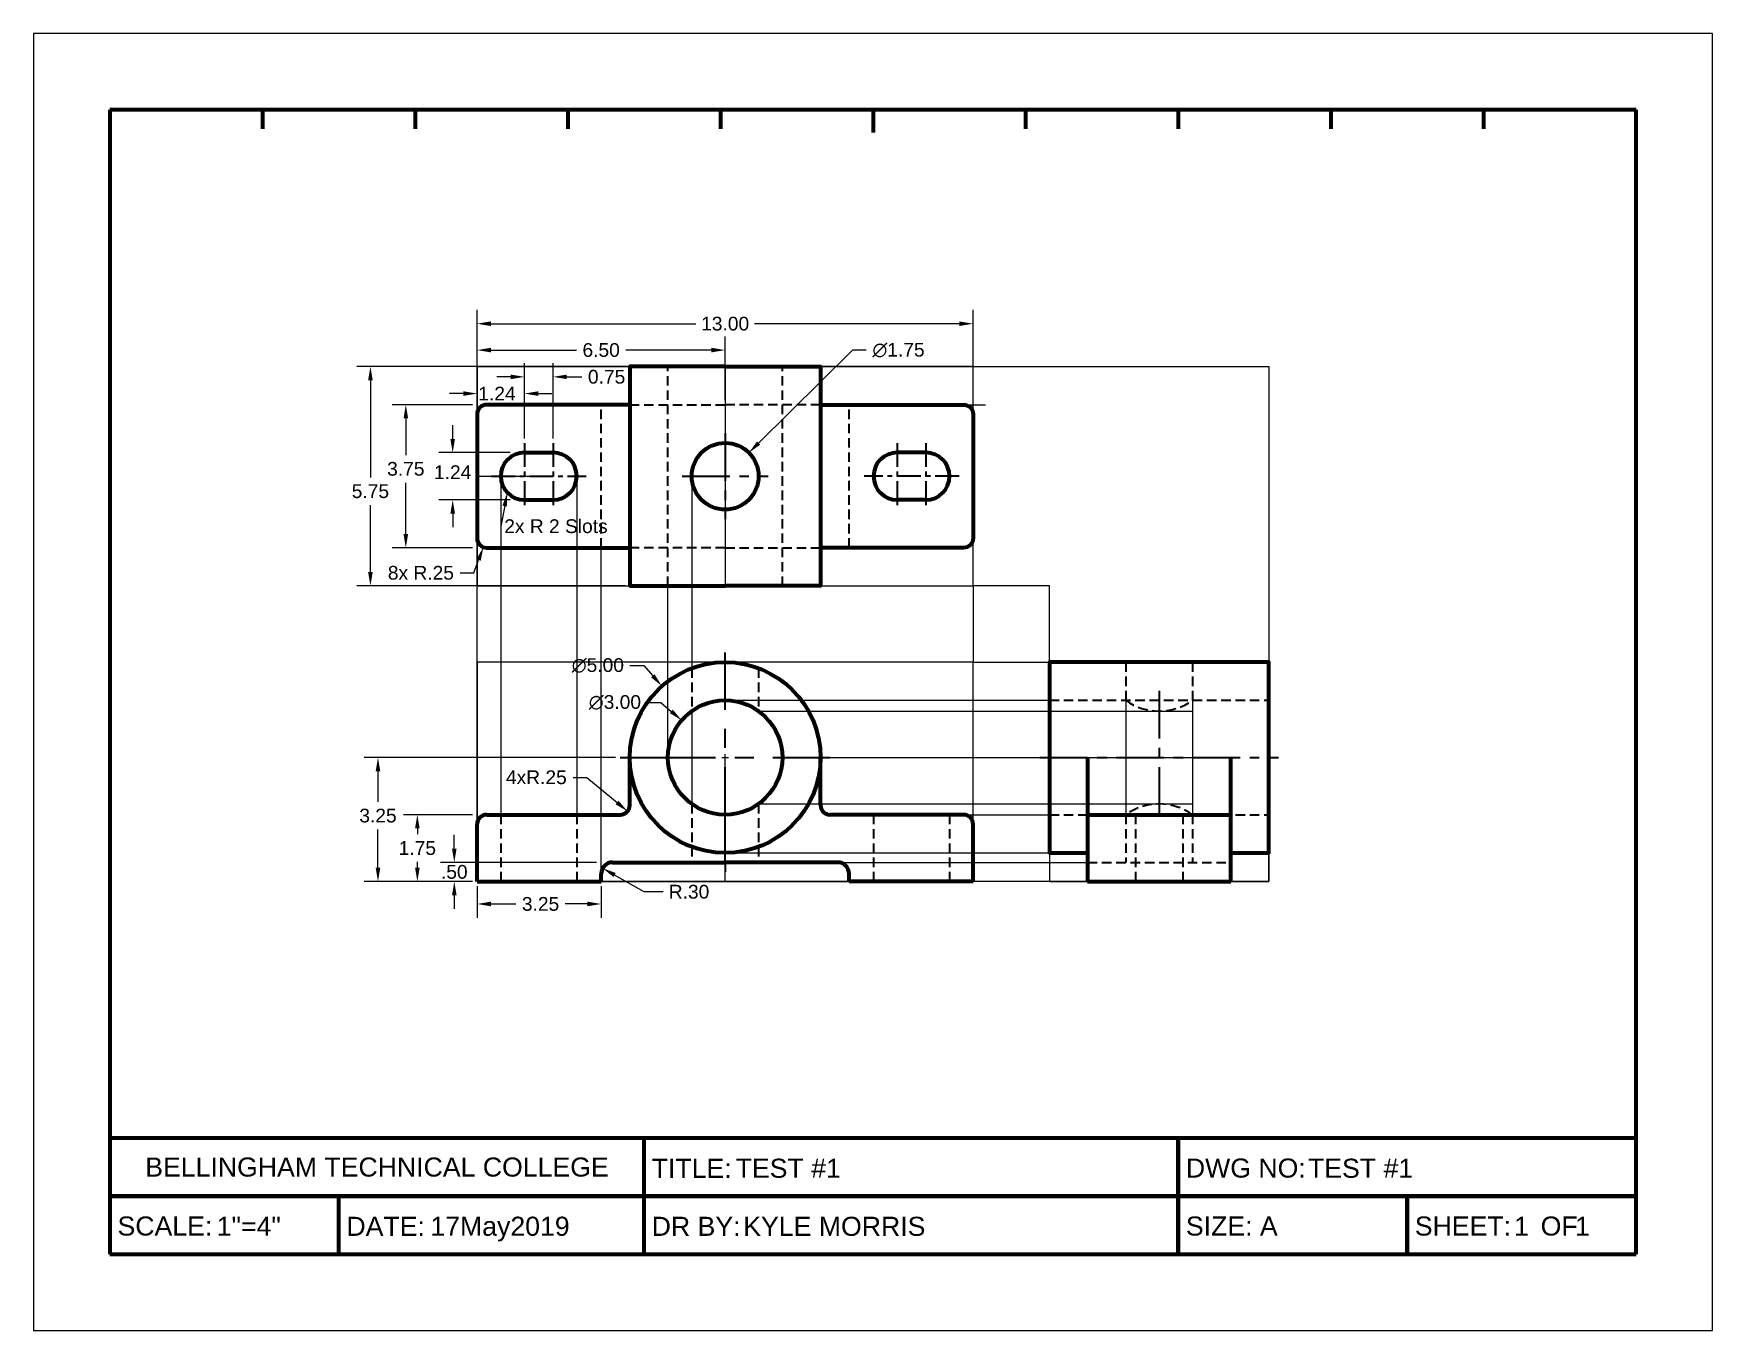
# Model space of a CAD drawing. Header units: inches. Extents: x 0 to 44, y 0 to 34.
import ezdxf
from ezdxf import colors
from ezdxf.entities.mleader import LeaderData, LeaderLine
from ezdxf.enums import TextEntityAlignment as Align
from ezdxf.math import Vec2, Vec3

# ---------------------------------------------------------------- set-up
doc = ezdxf.new("R2010")
doc.units = ezdxf.units.IN
doc.header["$MEASUREMENT"] = 0
doc.linetypes.add('CENTER', pattern=[2, 1.25, -0.25, 0.25, -0.25])
doc.linetypes.add('HIDDEN', pattern=[0.375, 0.25, -0.125])
for name, color, linetype, lineweight in [('Center', 4, 'CENTER', 35), ('Hidden', 1, 'HIDDEN', 35), ('Object', 7, 'Continuous', 70), ('TitleBox', 7, 'Continuous', 70)]:
    doc.layers.add(name, color=color, linetype=linetype, lineweight=lineweight)
doc.layers.add('Construction', color=253, linetype='Continuous', plot=False)
doc.layers.add('Dimensions', color=7, linetype='Continuous')
doc.layers.add('TitleText', color=7, linetype='Continuous')
doc.styles.get("Standard").update_dxf_attribs({"font": 'arial.ttf'})
doc.dimstyles.get("Standard").update_dxf_attribs({"dimtxt": 0.18, "dimasz": 0.18, "dimexe": 0.18, "dimexo": 0.0625, "dimgap": 0.09, "dimtad": 0, "dimtih": 1, "dimtoh": 1, "dimzin": 0, "dimdsep": 46, "dimtxsty": 'Standard', "dimcen": 0.09, "dimadec": 0, "dimazin": 0, "dimtfac": 1, "dimtofl": 0, "dimtmove": 0, "dimatfit": 3, "dimfxl": 1, "dimtolj": 1, "dimtzin": 0, "dimarcsym": 0})

# ---------------------------------------------------------------- blocks, each defined once
blk = doc.blocks.new('TitleAAlt')
at = {"layer": 'Construction'}
blk.add_lwpolyline([(0, 0), (11, 0), (11, 8.5), (0, 8.5)], close=True, dxfattribs=at)
at = {"layer": 'TitleBox'}
for p, q in [((10.5, 8), (0.5, 8)), ((0.5, 8), (0.5, 0.5)), ((10.5, 0.5), (10.5, 8)), ((10.5, 1.26), (0.5, 1.26)), ((4, 0.5), (4, 1.26)), ((7.5, 0.88), (7.5, 1.26)), ((7.5, 1.26), (7.5, 0.5)), ((10.5, 0.88), (0.5, 0.88)), ((0.5, 0.88), (10.5, 0.88)), ((2, 0.5), (2, 0.88)), ((7.5, 0.5), (7.5, 0.88)), ((9, 0.5), (9, 0.88)), ((9, 0.88), (9, 0.5)), ((0.5, 0.5), (10.5, 0.5)), ((0.5, 0.5), (10.5, 0.5))]:
    blk.add_line(p, q, dxfattribs=at)
at = {"layer": 'TitleText', "char_height": 0.125}
for s, width, insert, attachment_point in [('BELLINGHAM TECHNICAL COLLEGE', 3.5, (2.25, 1.07), 5), ('TITLE:', 3.5, (4.05, 1), 7), ('DWG NO:', 3, (7.55, 1), 7), ('SCALE:', 1.5, (0.55, 0.62), 7), ('DATE:', 2, (2.05, 0.62), 7), ('DR BY:', 3.5, (4.05, 0.62), 7), ('SIZE: A', 1.5, (7.55, 0.62), 7), ('SHEET:    OF', 1.5, (9.05, 0.62), 7)]:
    blk.add_mtext_dynamic_manual_height_columns(s, width=width, gutter_width=1, heights=[0], dxfattribs=dict(at, insert=insert, attachment_point=attachment_point))
at = {"layer": 'TitleText'}
for tag, p in [('TITLE', (4.6, 0.963)), ('DWGNO', (8.35, 0.963)), ('SCALE', (1.2, 0.583)), ('SHT', (9.7, 0.583)), ('SHTS', (10.1, 0.583))]:
    blk.add_attdef(tag, text='', height=0.125, dxfattribs=at).set_placement(p, align=Align.BOTTOM_LEFT)
at = {"layer": 'TitleText', "flags": 8}
blk.add_attdef('DATE', text='', height=0.125, dxfattribs=at).set_placement((2.6, 0.583), align=Align.BOTTOM_LEFT)
blk.add_attdef('NAME', (4.65, 0.62), '', height=0.125, dxfattribs=at)
blk = doc.blocks.new('*D5')
at = {"layer": 'Defpoints', "color": 0, "transparency": 16777216}
for p in [(16.468, 16.892), (19.782, 13.148)]:
    blk.add_point(p, dxfattribs=at)
at = {"layer": 'Dimensions', "color": 0, "lineweight": -2, "transparency": 16777216}
for p, q in [((15.631, 17.432), (15.991, 17.432)), ((15.991, 17.432), (16.23, 17.162)), ((18.035, 15.02), (18.215, 15.02)), ((18.125, 14.93), (18.125, 15.11))]:
    blk.add_line(p, q, dxfattribs=at)
at = {"layer": 'Dimensions', "color": 0, "transparency": 16777216}
blk.add_solid([(16.275, 17.202), (16.185, 17.122), (16.468, 16.892)], dxfattribs=at)
at = {"layer": 'Dimensions', "color": 0, "transparency": 16777216, "insert": (14.789, 17.432), "char_height": 0.36, "attachment_point": 5}
blk.add_mtext('\\A1;∅5.00', dxfattribs=at)
blk = doc.blocks.new('*D6')
at = {"layer": 'Defpoints', "color": 0, "transparency": 16777216}
for p in [(16.986, 15.996), (19.264, 14.044)]:
    blk.add_point(p, dxfattribs=at)
at = {"layer": 'Dimensions', "color": 0, "lineweight": -2, "transparency": 16777216}
for p, q in [((16.079, 16.464), (16.439, 16.464)), ((16.439, 16.464), (16.713, 16.23)), ((18.035, 15.02), (18.215, 15.02)), ((18.125, 14.93), (18.125, 15.11))]:
    blk.add_line(p, q, dxfattribs=at)
at = {"layer": 'Dimensions', "color": 0, "transparency": 16777216}
blk.add_solid([(16.752, 16.276), (16.674, 16.185), (16.986, 15.996)], dxfattribs=at)
at = {"layer": 'Dimensions', "color": 0, "transparency": 16777216, "insert": (15.236, 16.464), "char_height": 0.36, "attachment_point": 5}
blk.add_mtext('\\A1;∅3.00', dxfattribs=at)
blk = doc.blocks.new('*D7')
at = {"layer": 'Defpoints', "color": 0, "transparency": 16777216}
for p in [(14.875, 12.27), (11.026, 11.77), (11.625, 11.77)]:
    blk.add_point(p, dxfattribs=at)
at = {"layer": 'Dimensions', "color": 0, "lineweight": -2, "transparency": 16777216}
for p, q in [((11.026, 12.63), (11.026, 12.99)), ((14.755, 12.27), (10.666, 12.27)), ((11.505, 11.77), (10.666, 11.77)), ((11.026, 11.41), (11.026, 11.05))]:
    blk.add_line(p, q, dxfattribs=at)
at = {"layer": 'Dimensions', "color": 0, "transparency": 16777216}
for points in [[(10.966, 12.63), (11.086, 12.63), (11.026, 12.27)], [(10.966, 11.41), (11.086, 11.41), (11.026, 11.77)]]:
    blk.add_solid(points, dxfattribs=at)
at = {"layer": 'Dimensions', "color": 0, "transparency": 16777216, "insert": (11.026, 12.02), "char_height": 0.36, "attachment_point": 5}
blk.add_mtext('\\A1;.50', dxfattribs=at)
blk = doc.blocks.new('*D8')
at = {"layer": 'Defpoints', "color": 0, "transparency": 16777216}
for p in [(10.058, 13.52), (11.625, 13.52), (11.625, 11.77)]:
    blk.add_point(p, dxfattribs=at)
at = {"layer": 'Dimensions', "color": 0, "lineweight": -2, "transparency": 16777216}
for p, q in [((11.505, 13.52), (9.698, 13.52)), ((10.058, 13.16), (10.058, 13.009)), ((10.058, 12.13), (10.058, 12.281)), ((11.505, 11.77), (9.698, 11.77))]:
    blk.add_line(p, q, dxfattribs=at)
at = {"layer": 'Dimensions', "color": 0, "transparency": 16777216}
for points in [[(9.998, 13.16), (10.118, 13.16), (10.058, 13.52)], [(9.998, 12.13), (10.118, 12.13), (10.058, 11.77)]]:
    blk.add_solid(points, dxfattribs=at)
at = {"layer": 'Dimensions', "color": 0, "transparency": 16777216, "insert": (10.058, 12.645), "char_height": 0.36, "attachment_point": 5}
blk.add_mtext('\\A1;1.75', dxfattribs=at)
blk = doc.blocks.new('*D9')
at = {"layer": 'Defpoints', "color": 0, "transparency": 16777216}
for p in [(15.375, 15.02), (9.026, 11.77), (11.625, 11.77)]:
    blk.add_point(p, dxfattribs=at)
at = {"layer": 'Dimensions', "color": 0, "lineweight": -2, "transparency": 16777216}
for p, q in [((15.255, 15.02), (8.666, 15.02)), ((9.026, 14.66), (9.026, 13.859)), ((9.026, 12.13), (9.026, 13.131)), ((11.505, 11.77), (8.666, 11.77))]:
    blk.add_line(p, q, dxfattribs=at)
at = {"layer": 'Dimensions', "color": 0, "transparency": 16777216}
for points in [[(8.966, 14.66), (9.086, 14.66), (9.026, 15.02)], [(8.966, 12.13), (9.086, 12.13), (9.026, 11.77)]]:
    blk.add_solid(points, dxfattribs=at)
at = {"layer": 'Dimensions', "color": 0, "transparency": 16777216, "insert": (9.026, 13.495), "char_height": 0.36, "attachment_point": 5}
blk.add_mtext('\\A1;3.25', dxfattribs=at)
blk = doc.blocks.new('*D11')
at = {"layer": 'Defpoints', "color": 0, "transparency": 16777216}
for p in [(15.175, 11.97), (15.436, 11.821)]:
    blk.add_point(p, dxfattribs=at)
at = {"layer": 'Dimensions', "color": 0, "lineweight": -2, "transparency": 16777216}
for p, q in [((16, 11.5), (15.227, 11.94)), ((16.5, 11.5), (16, 11.5))]:
    blk.add_line(p, q, dxfattribs=at)
at = {"layer": 'Dimensions', "color": 0, "transparency": 16777216}
blk.add_solid([(15.257, 11.992), (15.197, 11.888), (14.914, 12.119)], dxfattribs=at)
at = {"layer": 'Dimensions', "color": 0, "transparency": 16777216, "insert": (17.179, 11.5), "char_height": 0.36, "attachment_point": 5}
blk.add_mtext('\\A1;R.30', dxfattribs=at)
blk = doc.blocks.new('*D12')
at = {"layer": 'Defpoints', "color": 0, "transparency": 16777216}
for p in [(15.183, 13.93), (15.375, 13.77)]:
    blk.add_point(p, dxfattribs=at)
at = {"layer": 'Dimensions', "color": 0, "lineweight": -2, "transparency": 16777216}
for p, q in [((14.14, 14.5), (14.5, 14.5)), ((14.5, 14.5), (15.291, 13.84))]:
    blk.add_line(p, q, dxfattribs=at)
at = {"layer": 'Dimensions', "color": 0, "transparency": 16777216}
blk.add_solid([(15.329, 13.887), (15.252, 13.794), (15.567, 13.61)], dxfattribs=at)
at = {"layer": 'Dimensions', "color": 0, "transparency": 16777216, "insert": (13.177, 14.5), "char_height": 0.36, "attachment_point": 5}
blk.add_mtext('\\A1;4xR.25', dxfattribs=at)
blk = doc.blocks.new('*D13')
at = {"layer": 'Defpoints', "color": 0, "transparency": 16777216}
for p in [(11.625, 11.77), (14.875, 11.77), (14.875, 11.18)]:
    blk.add_point(p, dxfattribs=at)
at = {"layer": 'Dimensions', "color": 0, "lineweight": -2, "transparency": 16777216}
for p, q in [((11.625, 11.65), (11.625, 10.82)), ((14.875, 11.65), (14.875, 10.82)), ((11.985, 11.18), (12.638, 11.18)), ((14.515, 11.18), (13.936, 11.18))]:
    blk.add_line(p, q, dxfattribs=at)
at = {"layer": 'Dimensions', "color": 0, "transparency": 16777216}
for points in [[(11.985, 11.24), (11.985, 11.12), (11.625, 11.18)], [(14.515, 11.24), (14.515, 11.12), (14.875, 11.18)]]:
    blk.add_solid(points, dxfattribs=at)
at = {"layer": 'Dimensions', "color": 0, "transparency": 16777216, "insert": (13.287, 11.18), "char_height": 0.36, "attachment_point": 5}
blk.add_mtext('\\A1;3.25', dxfattribs=at)
blk = doc.blocks.new('*D14')
at = {"layer": 'Defpoints', "color": 0, "transparency": 16777216}
for p in [(24.625, 26.393), (11.625, 24.27), (24.625, 24.27)]:
    blk.add_point(p, dxfattribs=at)
at = {"layer": 'Dimensions', "color": 0, "lineweight": -2, "transparency": 16777216}
for p, q in [((11.625, 24.39), (11.625, 26.753)), ((24.625, 24.39), (24.625, 26.753)), ((11.985, 26.393), (17.355, 26.393)), ((24.265, 26.393), (18.895, 26.393))]:
    blk.add_line(p, q, dxfattribs=at)
at = {"layer": 'Dimensions', "color": 0, "transparency": 16777216}
for points in [[(11.985, 26.453), (11.985, 26.333), (11.625, 26.393)], [(24.265, 26.453), (24.265, 26.333), (24.625, 26.393)]]:
    blk.add_solid(points, dxfattribs=at)
at = {"layer": 'Dimensions', "color": 0, "transparency": 16777216, "insert": (18.125, 26.393), "char_height": 0.36, "attachment_point": 5}
blk.add_mtext('\\A1;13.00', dxfattribs=at)
blk = doc.blocks.new('*D15')
at = {"layer": 'Defpoints', "color": 0, "transparency": 16777216}
for p in [(12.615, 23.015), (10.984, 21.775), (12.615, 21.775)]:
    blk.add_point(p, dxfattribs=at)
at = {"layer": 'Dimensions', "color": 0, "lineweight": -2, "transparency": 16777216}
for p, q in [((10.984, 23.375), (10.984, 23.735)), ((12.495, 23.015), (10.624, 23.015)), ((12.495, 21.775), (10.624, 21.775)), ((10.984, 21.415), (10.984, 21.055))]:
    blk.add_line(p, q, dxfattribs=at)
at = {"layer": 'Dimensions', "color": 0, "transparency": 16777216}
for points in [[(10.924, 23.375), (11.044, 23.375), (10.984, 23.015)], [(10.924, 21.415), (11.044, 21.415), (10.984, 21.775)]]:
    blk.add_solid(points, dxfattribs=at)
at = {"layer": 'Dimensions', "color": 0, "transparency": 16777216, "insert": (10.984, 22.5), "char_height": 0.36, "attachment_point": 5}
blk.add_mtext('\\A1;1.24', dxfattribs=at)
blk = doc.blocks.new('*D16')
at = {"layer": 'Defpoints', "color": 0, "transparency": 16777216}
for p in [(11.625, 24.561), (11.625, 24.27), (12.865, 23.265)]:
    blk.add_point(p, dxfattribs=at)
at = {"layer": 'Dimensions', "color": 0, "lineweight": -2, "transparency": 16777216}
for p, q in [((11.625, 24.39), (11.625, 24.921)), ((12.865, 23.385), (12.865, 24.921)), ((11.265, 24.561), (10.905, 24.561)), ((13.225, 24.561), (13.585, 24.561))]:
    blk.add_line(p, q, dxfattribs=at)
at = {"layer": 'Dimensions', "color": 0, "transparency": 16777216}
for points in [[(11.265, 24.621), (11.265, 24.501), (11.625, 24.561)], [(13.225, 24.621), (13.225, 24.501), (12.865, 24.561)]]:
    blk.add_solid(points, dxfattribs=at)
at = {"layer": 'Dimensions', "color": 0, "transparency": 16777216, "insert": (12.145, 24.561), "char_height": 0.36, "attachment_point": 5}
blk.add_mtext('\\A1;1.24', dxfattribs=at)
blk = doc.blocks.new('*D17')
at = {"layer": 'Defpoints', "color": 0, "transparency": 16777216}
for p in [(12.865, 25), (12.865, 23.265), (13.615, 23.265)]:
    blk.add_point(p, dxfattribs=at)
at = {"layer": 'Dimensions', "color": 0, "lineweight": -2, "transparency": 16777216}
for p, q in [((12.865, 23.385), (12.865, 25.36)), ((13.615, 23.385), (13.615, 25.36)), ((12.505, 25), (12.145, 25)), ((13.975, 25), (14.369, 25))]:
    blk.add_line(p, q, dxfattribs=at)
at = {"layer": 'Dimensions', "color": 0, "transparency": 16777216}
for points in [[(12.505, 25.06), (12.505, 24.94), (12.865, 25)], [(13.975, 25.06), (13.975, 24.94), (13.615, 25)]]:
    blk.add_solid(points, dxfattribs=at)
at = {"layer": 'Dimensions', "color": 0, "transparency": 16777216, "insert": (15.018, 25), "char_height": 0.36, "attachment_point": 5}
blk.add_mtext('\\A1;0.75', dxfattribs=at)
blk = doc.blocks.new('*D18')
at = {"layer": 'Defpoints', "color": 0, "transparency": 16777216}
for p in [(11.625, 25.702), (11.625, 24.27), (18.125, 24.27)]:
    blk.add_point(p, dxfattribs=at)
at = {"layer": 'Dimensions', "color": 0, "lineweight": -2, "transparency": 16777216}
for p, q in [((11.625, 24.39), (11.625, 26.062)), ((18.125, 24.39), (18.125, 26.062)), ((11.985, 25.702), (14.227, 25.702)), ((17.765, 25.702), (15.523, 25.702))]:
    blk.add_line(p, q, dxfattribs=at)
at = {"layer": 'Dimensions', "color": 0, "transparency": 16777216}
for points in [[(11.985, 25.762), (11.985, 25.642), (11.625, 25.702)], [(17.765, 25.762), (17.765, 25.642), (18.125, 25.702)]]:
    blk.add_solid(points, dxfattribs=at)
at = {"layer": 'Dimensions', "color": 0, "transparency": 16777216, "insert": (14.875, 25.702), "char_height": 0.36, "attachment_point": 5}
blk.add_mtext('\\A1;6.50', dxfattribs=at)
blk = doc.blocks.new('*D19')
at = {"layer": 'Defpoints', "color": 0, "transparency": 16777216}
for p in [(18.747, 23.011), (17.503, 21.779)]:
    blk.add_point(p, dxfattribs=at)
at = {"layer": 'Dimensions', "color": 0, "lineweight": -2, "transparency": 16777216}
for p, q in [((21.464, 25.7), (19.003, 23.264)), ((21.824, 25.7), (21.464, 25.7)), ((18.125, 22.305), (18.125, 22.485)), ((18.035, 22.395), (18.215, 22.395))]:
    blk.add_line(p, q, dxfattribs=at)
at = {"layer": 'Dimensions', "color": 0, "transparency": 16777216}
blk.add_solid([(18.961, 23.306), (19.045, 23.221), (18.747, 23.011)], dxfattribs=at)
at = {"layer": 'Dimensions', "color": 0, "transparency": 16777216, "insert": (22.669, 25.7), "char_height": 0.36, "attachment_point": 5}
blk.add_mtext('\\A1;∅1.75', dxfattribs=at)
blk = doc.blocks.new('*D20')
at = {"layer": 'Defpoints', "color": 0, "transparency": 16777216}
for p in [(11.875, 20.77), (11.788, 20.536)]:
    blk.add_point(p, dxfattribs=at)
at = {"layer": 'Dimensions', "color": 0, "lineweight": -2, "transparency": 16777216}
for p, q in [((11.178, 19.861), (11.538, 19.861)), ((11.538, 19.861), (11.663, 20.198))]:
    blk.add_line(p, q, dxfattribs=at)
at = {"layer": 'Dimensions', "color": 0, "transparency": 16777216}
blk.add_solid([(11.607, 20.219), (11.719, 20.177), (11.788, 20.536)], dxfattribs=at)
at = {"layer": 'Dimensions', "color": 0, "transparency": 16777216, "insert": (10.151, 19.861), "char_height": 0.36, "attachment_point": 5}
blk.add_mtext('\\A1;8x R.25', dxfattribs=at)
blk = doc.blocks.new('*D21')
at = {"layer": 'Defpoints', "color": 0, "transparency": 16777216}
for p in [(9.756, 24.27), (11.625, 24.27), (11.625, 20.519)]:
    blk.add_point(p, dxfattribs=at)
at = {"layer": 'Dimensions', "color": 0, "lineweight": -2, "transparency": 16777216}
for p, q in [((11.505, 24.27), (9.396, 24.27)), ((9.756, 23.91), (9.756, 22.951)), ((9.756, 20.879), (9.756, 22.223)), ((11.505, 20.519), (9.396, 20.519))]:
    blk.add_line(p, q, dxfattribs=at)
at = {"layer": 'Dimensions', "color": 0, "transparency": 16777216}
for points in [[(9.696, 23.91), (9.816, 23.91), (9.756, 24.27)], [(9.696, 20.879), (9.816, 20.879), (9.756, 20.519)]]:
    blk.add_solid(points, dxfattribs=at)
at = {"layer": 'Dimensions', "color": 0, "transparency": 16777216, "insert": (9.756, 22.587), "char_height": 0.36, "attachment_point": 5}
blk.add_mtext('\\A1;3.75', dxfattribs=at)
blk = doc.blocks.new('*D22')
at = {"layer": 'Defpoints', "color": 0, "transparency": 16777216}
for p in [(8.828, 25.27), (15.625, 25.27), (15.625, 19.52)]:
    blk.add_point(p, dxfattribs=at)
at = {"layer": 'Dimensions', "color": 0, "lineweight": -2, "transparency": 16777216}
for p, q in [((15.505, 25.27), (8.468, 25.27)), ((8.828, 24.91), (8.828, 22.363)), ((8.828, 19.88), (8.828, 21.637)), ((15.505, 19.52), (8.468, 19.52))]:
    blk.add_line(p, q, dxfattribs=at)
at = {"layer": 'Dimensions', "color": 0, "transparency": 16777216}
for points in [[(8.768, 24.91), (8.888, 24.91), (8.828, 25.27)], [(8.768, 19.88), (8.888, 19.88), (8.828, 19.52)]]:
    blk.add_solid(points, dxfattribs=at)
at = {"layer": 'Dimensions', "color": 0, "transparency": 16777216, "insert": (8.828, 22), "char_height": 0.36, "attachment_point": 5}
blk.add_mtext('\\A1;5.75', dxfattribs=at)

msp = doc.modelspace()

# ---------------------------------------------------------------- linework, layer by layer
at = {"layer": 'Center'}
for p, q in [((18.125, 23.52), (18.125, 21.27)), ((17, 22.395), (19.25, 22.395)), ((29.5, 16.77), (29.5, 13.27)), ((26.375, 15.02), (32.625, 15.02)), ((18.125, 12.27), (18.125, 12.02))]:
    msp.add_line(p, q, dxfattribs=at)
at = {"layer": 'Center', "ltscale": 0.5}
for p, q in [((12.865, 23.265), (12.865, 21.525)), ((13.615, 23.265), (13.615, 21.525)), ((22.635, 23.265), (22.635, 21.525)), ((23.385, 23.265), (23.385, 21.525)), ((11.995, 22.395), (14.485, 22.395)), ((24.255, 22.395), (21.765, 22.395))]:
    msp.add_line(p, q, dxfattribs=at)
at = {"layer": 'Center', "ltscale": 2}
for p, q in [((18.125, 12.27), (18.125, 17.77)), ((15.375, 15.02), (20.875, 15.02))]:
    msp.add_line(p, q, dxfattribs=at)
at = {"layer": 'Center'}
for p in [(6, 32), (10, 32), (14, 32), (18, 32), (22, 32), (26, 32), (30, 32), (34, 32), (38, 32)]:
    msp.add_point(p, dxfattribs=at)
at = {"layer": 'Construction'}
for p, q in [((18.125, 25.27), (18.125, 19.52)), ((24.375, 24.27), (24.952, 24.27)), ((12.245, 22.395), (12.245, 13.52)), ((14.235, 22.395), (14.235, 13.52)), ((17.25, 22.395), (17.25, 17.362)), ((11.625, 19.52), (11.625, 20.52)), ((14.875, 11.77), (14.875, 20.52)), ((18.125, 19.52), (15.625, 19.52)), ((16.625, 15.02), (16.625, 19.52)), ((18.125, 19.52), (20.625, 19.52)), ((28.625, 17.52), (30.375, 17.52)), ((18.125, 16.52), (26.625, 16.52)), ((28.625, 16.52), (28.625, 13.52)), ((30.375, 16.52), (30.375, 13.52)), ((17.25, 16.238), (17.25, 13.802)), ((19, 16.238), (28.625, 16.238)), ((28.625, 16.238), (30.375, 16.238)), ((18.125, 11.77), (18.125, 15.02)), ((20.875, 15.02), (26.625, 15.02)), ((27.625, 15.02), (31.375, 15.02)), ((19, 13.802), (28.625, 13.802)), ((28.625, 13.802), (30.375, 13.802)), ((24.375, 13.52), (26.625, 13.52)), ((28.88, 13.52), (30.12, 13.52)), ((18.125, 12.52), (26.625, 12.52)), ((21.075, 12.27), (27.625, 12.27)), ((27.625, 11.77), (31.375, 11.77))]:
    msp.add_line(p, q, dxfattribs=at)
at = {"layer": 'Construction', "ltscale": 0.5}
for p, q in [((11.625, 22.395), (12.865, 22.395)), ((12.865, 22.395), (13.615, 22.395))]:
    msp.add_line(p, q, dxfattribs=at)
at = {"layer": 'Construction'}
for points in [[(42, 5.04), (2, 5.04), (2, 32), (42, 32)], [(11.625, 19.52), (24.625, 19.52), (24.625, 25.27), (11.625, 25.27)], [(11.625, 25.27), (32.375, 25.27), (32.375, 11.77), (11.625, 11.77)], [(24.625, 17.52), (26.625, 17.52), (26.625, 19.52), (24.625, 19.52)], [(11.625, 11.77), (24.625, 11.77), (24.625, 17.52), (11.625, 17.52)], [(26.625, 11.77), (32.375, 11.77), (32.375, 17.52), (26.625, 17.52)]]:
    msp.add_lwpolyline(points, close=True, dxfattribs=at)
at = {"layer": 'Hidden'}
for p, q in [((16.625, 19.52), (16.625, 25.27)), ((19.625, 19.52), (19.625, 25.27)), ((14.875, 20.52), (14.875, 24.27)), ((15.625, 24.27), (18.125, 24.27)), ((20.625, 24.27), (18.125, 24.27)), ((21.375, 20.52), (21.375, 24.27)), ((18.125, 20.52), (15.625, 20.52)), ((18.125, 20.52), (20.625, 20.52)), ((17.25, 17.362), (17.25, 16.238)), ((19, 17.362), (19, 16.238)), ((28.625, 17.52), (28.625, 16.52)), ((30.375, 17.52), (30.375, 16.52)), ((26.625, 16.52), (32.375, 16.52)), ((17.25, 13.802), (17.25, 12.27)), ((19, 13.802), (19, 12.27)), ((12.245, 13.52), (12.245, 11.77)), ((14.235, 13.52), (14.235, 11.77)), ((22.015, 13.52), (22.015, 11.77)), ((24.005, 13.52), (24.005, 11.77)), ((26.625, 13.52), (32.375, 13.52)), ((28.625, 13.52), (28.625, 12.27)), ((28.88, 13.52), (28.88, 11.77)), ((30.12, 13.52), (30.12, 11.77)), ((30.375, 13.52), (30.375, 12.27)), ((27.625, 12.27), (31.375, 12.27))]:
    msp.add_line(p, q, dxfattribs=at)
for centre, start, end in [((29.5, 17.738), 234.3147, 305.6853), ((29.5, 12.302), 54.3147, 125.6853)]:
    msp.add_arc(centre, 1.5, start, end, dxfattribs=at)
at = {"layer": 'Object'}
for p, q in [((12.865, 23.015), (13.615, 23.015)), ((23.385, 23.015), (22.635, 23.015)), ((12.865, 21.775), (13.615, 21.775)), ((23.385, 21.775), (22.635, 21.775)), ((15.625, 13.77), (15.625, 15.02)), ((20.625, 13.77), (20.625, 15.02)), ((27.625, 15.02), (27.625, 11.77)), ((31.375, 11.77), (31.375, 15.02)), ((11.625, 11.77), (11.625, 13.27)), ((11.875, 13.52), (15.375, 13.52)), ((24.375, 13.52), (20.875, 13.52)), ((24.625, 11.77), (24.625, 13.27)), ((27.625, 13.52), (31.375, 13.52)), ((14.875, 11.77), (14.875, 11.97)), ((15.175, 12.27), (18.125, 12.27)), ((21.075, 12.27), (18.125, 12.27)), ((21.375, 11.77), (21.375, 11.97)), ((11.625, 11.77), (14.875, 11.77)), ((24.625, 11.77), (21.375, 11.77)), ((27.625, 11.77), (31.375, 11.77))]:
    msp.add_line(p, q, dxfattribs=at)
for points in [[(18.125, 25.27), (15.625, 25.27), (15.625, 19.52), (18.125, 19.52)], [(18.125, 25.27), (20.625, 25.27), (20.625, 19.52), (18.125, 19.52)], [(31.375, 12.52), (32.375, 12.52), (32.375, 17.52), (26.625, 17.52), (26.625, 12.52), (27.625, 12.52)]]:
    msp.add_lwpolyline(points, dxfattribs=at)
for points in [[(15.625, 24.27), (11.875, 24.27, 0.414214), (11.625, 24.02), (11.625, 20.77, 0.414214), (11.875, 20.52), (15.625, 20.52)], [(20.625, 24.27), (24.375, 24.27, -0.414214), (24.625, 24.02), (24.625, 20.77, -0.414214), (24.375, 20.52), (20.625, 20.52)]]:
    msp.add_lwpolyline(points, format="xyb", dxfattribs=at)
for centre, radius in [((18.125, 22.395), 0.875), ((18.125, 15.02), 2.5), ((18.125, 15.02), 1.5)]:
    msp.add_circle(centre, radius, dxfattribs=at)
for centre, radius, start, end in [((12.865, 22.395), 0.62, 90, 270), ((13.615, 22.395), 0.62, 270, 90), ((22.635, 22.395), 0.62, 90, 270), ((23.385, 22.395), 0.62, 270, 90), ((15.375, 13.77), 0.25, 270, 0), ((20.875, 13.77), 0.25, 180, 270), ((11.875, 13.27), 0.25, 90, 180), ((24.375, 13.27), 0.25, 360, 90), ((15.175, 11.97), 0.3, 90, 180), ((21.075, 11.97), 0.3, 360, 90)]:
    msp.add_arc(centre, radius, start, end, dxfattribs=at)
at = {"layer": 'TitleBox'}
for p, q in [((6, 32), (6, 31.5)), ((10, 32), (10, 31.5)), ((14, 32), (14, 31.5)), ((18, 32), (18, 31.5)), ((22, 32), (22, 31.403)), ((26, 32), (26, 31.5)), ((30, 32), (30, 31.5)), ((34, 32), (34, 31.5)), ((38, 32), (38, 31.5))]:
    msp.add_line(p, q, dxfattribs=at)

# ---------------------------------------------------------------- block references
at = {"layer": 'Object'}
ref = msp.add_blockref('TitleAAlt', (0, 0), dxfattribs=dict(at, xscale=4, yscale=4, zscale=4))
ref.add_attrib('SHTS', '1', dxfattribs={"layer": 'TitleText', "height": 0.5}).set_placement((40.4, 2.332), align=Align.BOTTOM_LEFT)
ref.add_attrib('SHT', '1', dxfattribs={"layer": 'TitleText', "height": 0.5}).set_placement((38.8, 2.332), align=Align.BOTTOM_LEFT)
ref.add_attrib('SCALE', '1"=4"', dxfattribs={"layer": 'TitleText', "height": 0.5}).set_placement((4.8, 2.332), align=Align.BOTTOM_LEFT)
ref.add_attrib('DWGNO', 'TEST #1', dxfattribs={"layer": 'TitleText', "height": 0.5}).set_placement((33.4, 3.852), align=Align.BOTTOM_LEFT)
ref.add_attrib('DATE', '17May2019', dxfattribs={"layer": 'TitleText', "height": 0.5}).set_placement((10.4, 2.332), align=Align.BOTTOM_LEFT)
ref.add_attrib('NAME', 'KYLE MORRIS', (18.6, 2.48), dxfattribs={"layer": 'TitleText', "height": 0.5})
ref.add_attrib('TITLE', 'TEST #1', dxfattribs={"layer": 'TitleText', "height": 0.5}).set_placement((18.4, 3.852), align=Align.BOTTOM_LEFT)

# ---------------------------------------------------------------- dimensions: what is measured, and where the dimension line sits
at = {"layer": 'Dimensions'}
for base, p1, p2, picture, middle in [((24.625, 26.393), (11.625, 24.27), (24.625, 24.27), '*D14', (18.125, 26.393)), ((11.625, 25.702), (18.125, 24.27), (11.625, 24.27), '*D18', (14.875, 25.702)), ((12.865, 25), (13.615, 23.265), (12.865, 23.265), '*D17', (15.018, 25)), ((11.625, 24.561), (12.865, 23.265), (11.625, 24.27), '*D16', (12.145, 24.561)), ((14.875, 11.18), (11.625, 11.77), (14.875, 11.77), '*D13', (13.287, 11.18))]:
    dim = msp.add_linear_dim(base=base, p1=p1, p2=p2, dimstyle='Standard', override={"dimtxt": 0.36, "dimasz": 0.36, "dimexe": 0.36, "dimexo": 0.12, "dimgap": 0.18}, dxfattribs=at)
    dim.commit()
    dim.dimension.update_dxf_attribs({"geometry": picture, "text_midpoint": middle, "dimtype": 160})
dim = msp.add_diameter_dim_2p(p1=(17.503, 21.779), p2=(18.747, 23.011), dimstyle='Standard', override={"dimtxt": 0.36, "dimasz": 0.36, "dimgap": 0.18}, dxfattribs=at)
dim.commit()
dim.dimension.update_dxf_attribs({"geometry": '*D19', "text_midpoint": (22.669, 25.7), "dimtype": 163})
for base, p1, p2, override, picture, middle in [((8.828, 25.27), (15.625, 19.52), (15.625, 25.27), {"dimtxt": 0.36, "dimasz": 0.36, "dimexe": 0.36, "dimexo": 0.12, "dimgap": 0.18}, '*D22', (8.828, 22)), ((9.756, 24.27), (11.625, 20.519), (11.625, 24.27), {"dimtxt": 0.36, "dimasz": 0.36, "dimexe": 0.36, "dimexo": 0.12, "dimgap": 0.18}, '*D21', (9.756, 22.587)), ((10.984, 21.775), (12.615, 23.015), (12.615, 21.775), {"dimtxt": 0.36, "dimasz": 0.36, "dimexe": 0.36, "dimexo": 0.12, "dimgap": 0.18}, '*D15', (10.984, 22.5)), ((9.026, 11.77), (15.375, 15.02), (11.625, 11.77), {"dimtxt": 0.36, "dimasz": 0.36, "dimexe": 0.36, "dimexo": 0.12, "dimgap": 0.18}, '*D9', (9.026, 13.495)), ((10.058, 13.52), (11.625, 11.77), (11.625, 13.52), {"dimtxt": 0.36, "dimasz": 0.36, "dimexe": 0.36, "dimexo": 0.12, "dimgap": 0.18}, '*D8', (10.058, 12.645)), ((11.026, 11.77), (14.875, 12.27), (11.625, 11.77), {"dimtxt": 0.36, "dimasz": 0.36, "dimexe": 0.36, "dimexo": 0.12, "dimgap": 0.18, "dimzin": 4}, '*D7', (11.026, 12.02))]:
    dim = msp.add_linear_dim(base=base, p1=p1, p2=p2, angle=90, dimstyle='Standard', override=override, dxfattribs=at)
    dim.commit()
    dim.dimension.update_dxf_attribs({"geometry": picture, "text_midpoint": middle, "dimtype": 160})
dim = msp.add_radius_dim(center=(11.875, 20.77), mpoint=(11.788, 20.536), text='8x <>', dimstyle='Standard', override={"dimtxt": 0.36, "dimasz": 0.36, "dimgap": 0.18, "dimzin": 4, "dimcen": 0, "dimse1": 1}, dxfattribs=at)
dim.commit()
dim.dimension.update_dxf_attribs({"geometry": '*D20', "text_midpoint": (10.151, 19.861)})
for p1, p2, picture, middle in [((19.782, 13.148), (16.468, 16.892), '*D5', (14.789, 17.432)), ((19.264, 14.044), (16.986, 15.996), '*D6', (15.236, 16.464))]:
    dim = msp.add_diameter_dim_2p(p1=p1, p2=p2, dimstyle='Standard', override={"dimtxt": 0.36, "dimasz": 0.36, "dimgap": 0.18}, dxfattribs=at)
    dim.commit()
    dim.dimension.update_dxf_attribs({"geometry": picture, "text_midpoint": middle})
dim = msp.add_radius_dim(center=(15.375, 13.77), mpoint=(15.183, 13.93), text='4x<>', dimstyle='Standard', override={"dimtxt": 0.36, "dimasz": 0.36, "dimgap": 0.18, "dimzin": 4, "dimcen": 0, "dimse1": 1}, dxfattribs=at)
dim.commit()
dim.dimension.update_dxf_attribs({"geometry": '*D12', "text_midpoint": (13.177, 14.5), "dimtype": 164})
dim = msp.add_radius_dim(center=(15.175, 11.97), mpoint=(15.436, 11.821), dimstyle='Standard', override={"dimtxt": 0.36, "dimasz": 0.36, "dimgap": 0.18, "dimzin": 4, "dimcen": 0, "dimse1": 1}, dxfattribs=at)
dim.commit()
dim.dimension.update_dxf_attribs({"geometry": '*D11', "text_midpoint": (17.179, 11.5), "dimtype": 164})

# ---------------------------------------------------------------- leaders
ml = msp.add_multileader_mtext('Standard', dxfattribs=at)
ml.set_content('2x R 2 Slots', color=256)
ml.set_leader_properties()
ml.build(insert=Vec2(0, 0))
ml.multileader.update_dxf_attribs({"has_dogleg": 0, "dogleg_length": 0.36, "arrow_head_size": 0.36})
ctx = ml.context
ctx.base_point, ctx.char_height, ctx.arrow_head_size, ctx.landing_gap_size, ctx.plane_origin = Vec3(12.245, 21.082), 0.36, 0.36, 0.09, Vec3(12.245, 21.054)
notes = []
notes.append((ctx, [(1, (1, 1, 0), (11.885, 21.082), (1, 0), 0.36, [(0, [(12.415, 21.968)], 0, [])])]))
ctx.mtext.insert, ctx.mtext.flow_direction = Vec3(12.335, 21.265), 5
for ctx, leaders in notes:
    for number, flags, end, landing, length, lines in leaders:
        leader = LeaderData()
        leader.index, (leader.has_last_leader_line, leader.has_dogleg_vector, leader.attachment_direction) = number, flags
        leader.last_leader_point, leader.dogleg_vector, leader.dogleg_length = Vec3(end), Vec3(landing), length
        for number, points, colour, breaks in lines:
            line = LeaderLine()
            line.index, line.vertices, line.color, line.breaks = number, Vec3.list(points), colors.encode_raw_color(colour), breaks
            leader.lines.append(line)
        ctx.leaders.append(leader)

doc.saveas('drawing.dxf')
